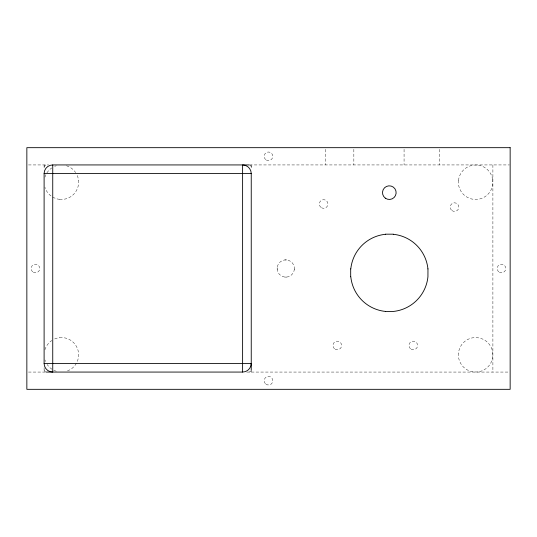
<?xml version="1.0" encoding="UTF-8"?>
<svg xmlns="http://www.w3.org/2000/svg" width="537" height="537" viewBox="0 0 537 537"><rect width="100%" height="100%" fill="white"/><g stroke="black" fill="none" stroke-linecap="round" stroke-linejoin="round"><path stroke-width="0.4" stroke-dasharray="2.69 2.01" d="M44.108 167.094L44.746 165.571L46.269 164.933M277.173 267.621L277.173 269.379M294.343 269.379A8.619 8.619 0 0 0 282.24 260.646A8.619 8.619 0 0 0 280.73 275.494A8.619 8.619 0 0 0 294.343 269.379L294.35 267.621M458.457 180.432L458.457 183.963A17.231 17.231 0 0 0 473.903 199.361L477.393 199.368A17.231 17.231 0 0 0 492.791 183.963L492.798 180.432M251.141 370.55L250.289 371.698L249.081 372.067M284.878 259.915L286.644 259.915M286.644 277.085L284.878 277.085M59.607 337.632L63.138 337.632A17.231 17.231 0 0 1 78.536 353.077L78.543 356.568A17.231 17.231 0 0 1 66.501 371.275M28.495 164.933L48.666 164.933M249.564 164.933L509.331 164.933M28.495 372.067L45.786 372.067M246.684 372.067L509.331 372.067M59.607 199.368L63.138 199.368A17.231 17.231 0 0 0 78.536 183.963L78.543 180.432M249.725 165.034L250.873 165.886L251.242 167.094M45.625 371.966L44.477 371.114L44.108 369.906M492.892 164.933L492.892 372.067M439.434 149.32L439.434 164.933M404.072 149.32L404.072 164.933M353.843 149.32L353.843 164.933M325.435 149.32L325.435 164.933M251.242 164.933L251.242 169.128M251.242 370.389L251.242 372.067M44.108 164.933L44.108 169.37M44.108 367.63L44.108 372.067M458.504 180.466A17.231 17.231 0 0 1 473.903 165.074L477.393 165.027A17.231 17.231 0 0 1 492.791 180.466M56.278 371.275A17.231 17.231 0 0 1 47.102 364.448M45.511 361.522A17.231 17.231 0 0 1 44.933 359.931M44.933 349.708A17.231 17.231 0 0 1 51.76 340.532M54.693 338.941A17.231 17.231 0 0 1 59.641 337.679M59.641 199.361A17.231 17.231 0 0 1 44.933 187.326M44.933 177.103A17.231 17.231 0 0 1 51.76 167.927M54.693 166.336A17.231 17.231 0 0 1 56.278 165.758M66.501 165.758A17.231 17.231 0 0 1 75.677 172.585M77.268 175.518A17.231 17.231 0 0 1 78.536 180.466M458.457 353.037L458.457 356.568A17.231 17.231 0 0 0 473.903 371.966L477.393 371.973A17.231 17.231 0 0 0 492.791 356.568L492.798 353.037A17.231 17.231 0 0 0 477.393 337.679L473.862 337.632A17.231 17.231 0 0 0 458.504 353.077M452.006 210.625A4.316 4.316 0 0 0 458.826 207.571A4.316 4.316 0 0 0 452.765 203.187A4.316 4.316 0 0 0 452.006 210.625M321.482 207.752A4.316 4.316 0 0 0 327.953 204.013A4.316 4.316 0 0 0 321.482 200.274A4.316 4.316 0 0 0 321.482 207.752M266.345 160.046A4.316 4.316 0 0 0 272.816 156.307A4.316 4.316 0 0 0 266.345 152.568A4.316 4.316 0 0 0 266.345 160.046M265.969 384.19A4.316 4.316 0 0 0 272.796 381.136A4.316 4.316 0 0 0 266.735 376.759A4.316 4.316 0 0 0 265.969 384.19M33.321 272.239A4.316 4.316 0 0 0 39.792 268.5A4.316 4.316 0 0 0 33.321 264.761A4.316 4.316 0 0 0 33.321 272.239M335.148 349.191A4.316 4.316 0 0 0 341.619 345.452A4.316 4.316 0 0 0 335.148 341.713A4.316 4.316 0 0 0 335.148 349.191M411.141 349.191A4.316 4.316 0 0 0 417.611 345.452A4.316 4.316 0 0 0 411.141 341.713A4.316 4.316 0 0 0 411.141 349.191M499.363 272.239A4.316 4.316 0 0 0 505.834 268.5A4.316 4.316 0 0 0 499.363 264.761A4.316 4.316 0 0 0 499.363 272.239"/><path stroke-width="0.81" d="M350.688 268.842L350.688 276.783M385.351 234.179L393.299 234.179M52.74 164.933L52.74 372.067A8.632 8.632 0 0 1 44.108 363.435L44.108 173.565A8.632 8.632 0 0 1 52.74 164.933L249.081 164.933M44.108 173.565L251.242 173.565L251.242 369.906M44.108 363.435L251.242 363.435A8.632 8.632 0 0 1 242.61 372.067L46.269 372.067M385.351 311.453L393.299 311.453A38.771 38.771 0 0 0 427.935 276.783L427.962 268.842M242.61 372.067L242.61 164.933A8.632 8.632 0 0 1 251.242 173.565M385.438 311.426A38.771 38.771 0 0 1 350.795 276.783M350.795 268.93A38.771 38.771 0 0 1 385.438 234.286M393.292 234.286A38.771 38.771 0 0 1 427.935 268.93M510.15 147.675L26.85 147.675L26.85 389.325L510.15 389.325L510.15 147.675M385.331 198.173A6.82 6.82 0 0 0 396.105 193.333A6.82 6.82 0 0 0 386.533 186.42A6.82 6.82 0 0 0 385.331 198.173"/></g></svg>
